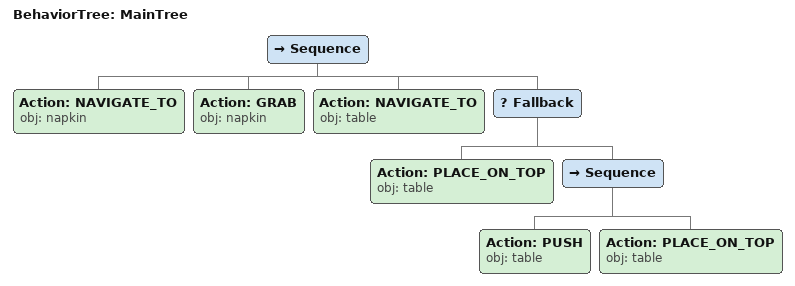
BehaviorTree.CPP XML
<root main_tree_to_execute="MainTree">
  <BehaviorTree ID="MainTree">
    <Sequence>
      <!-- Navigate to napkin -->
      <Action ID="NAVIGATE_TO" obj="napkin" />
      <!-- Grab napkin -->
      <Action ID="GRAB" obj="napkin" />
      <!-- Navigate to table -->
      <Action ID="NAVIGATE_TO" obj="table" />
      <!-- Fallback: if PLACE_ON_TOP table fails, try PUSH to reposition -->
      <Fallback>
        <!-- Place on table -->
        <Action ID="PLACE_ON_TOP" obj="table" />
        <Sequence>
          <!-- Push table forward toward front edge of table -->
          <Action ID="PUSH" obj="table" />
          <!-- Place on table -->
          <Action ID="PLACE_ON_TOP" obj="table" />
        </Sequence>
      </Fallback>
    </Sequence>
  </BehaviorTree>
</root>
